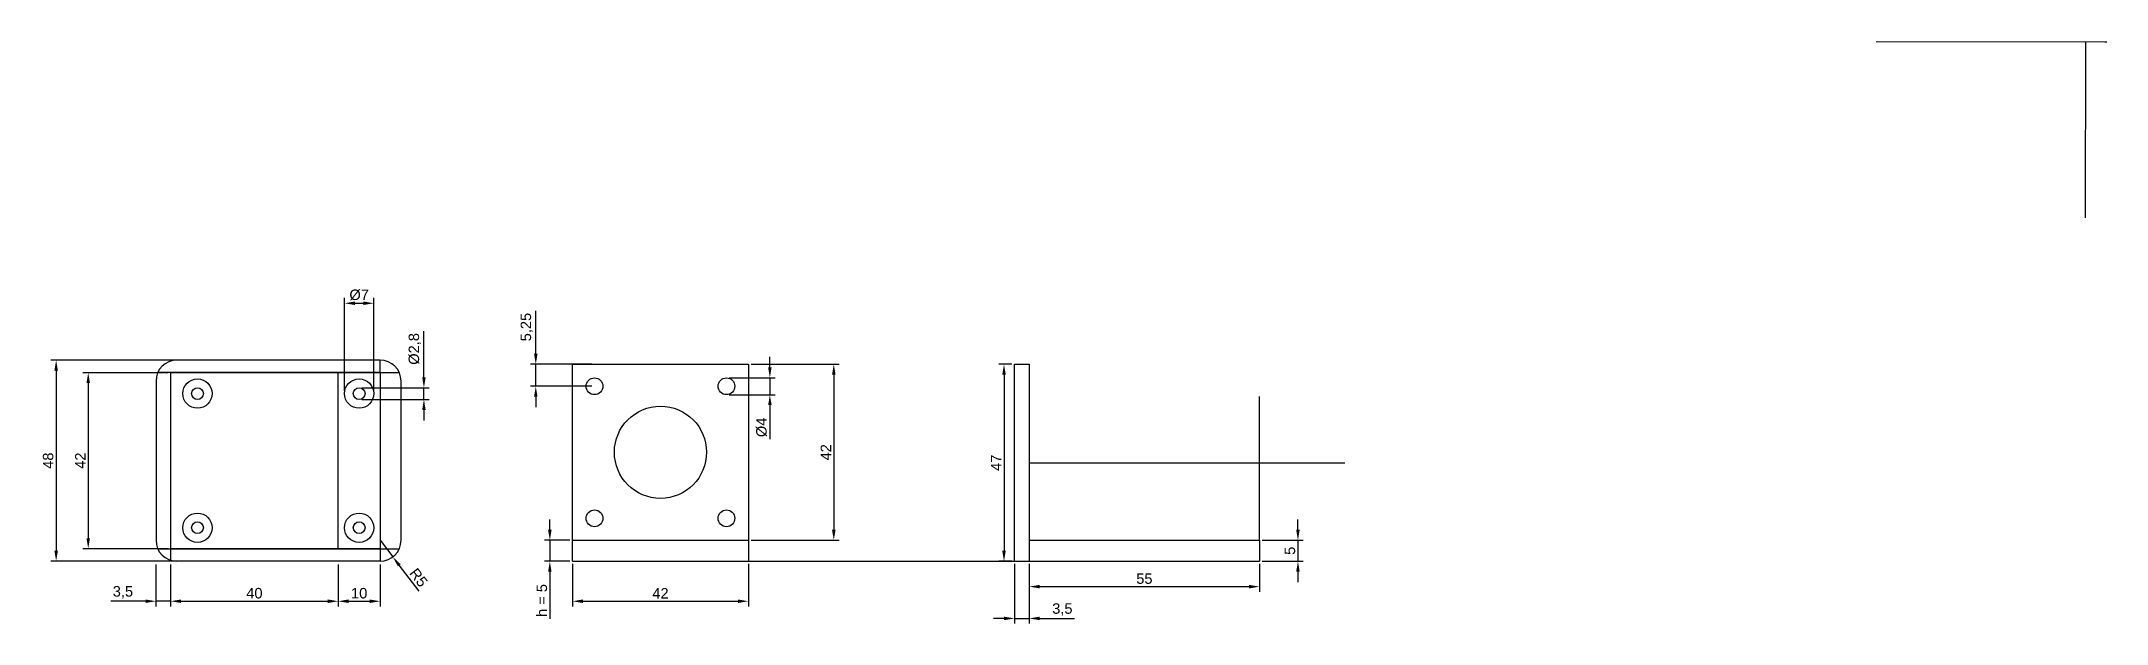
# Model space of a CAD drawing. Header units: millimetres. Extents: x 11 to 504, y 17 to 156.
import ezdxf

# ---------------------------------------------------------------- set-up
doc = ezdxf.new("R2010")
doc.units = ezdxf.units.MM
doc.styles.get("Standard").update_dxf_attribs({"font": 'arial.ttf'})
doc.dimstyles.new('ISO-25', dxfattribs={"dimtxt": 2.5, "dimasz": 2.5, "dimexe": 1.25, "dimexo": 0.625, "dimtad": 1, "dimtxsty": 'Standard', "dimcen": 2.5, "dimadec": 0, "dimazin": 0, "dimtfac": 1, "dimtmove": 0, "dimatfit": 3, "dimfxl": 1, "dimarcsym": 0})

# ---------------------------------------------------------------- blocks, each defined once
blk = doc.blocks.new('*D1')
at = {"color": 0, "lineweight": -2, "transparency": 16777216}
for p, q in [((38.38, 31), (38.38, 20.98)), ((41.88, 31), (41.88, 20.98)), ((35.88, 22.23), (27.57, 22.23)), ((41.88, 22.23), (38.38, 22.23)), ((44.38, 22.23), (46.88, 22.23))]:
    blk.add_line(p, q, dxfattribs=at)
at = {"color": 0, "transparency": 16777216}
for points in [[(35.88, 22.65), (35.88, 21.81), (38.38, 22.23)], [(44.38, 22.65), (44.38, 21.81), (41.88, 22.23)]]:
    blk.add_solid(points, dxfattribs=at)
at = {"layer": 'Defpoints', "color": 0, "transparency": 16777216}
for p in [(38.38, 31.63), (41.88, 31.63), (41.88, 22.23)]:
    blk.add_point(p, dxfattribs=at)
at = {"color": 0, "transparency": 16777216, "insert": (30.48, 24.36), "char_height": 2.5, "attachment_point": 5}
blk.add_mtext('3,5', dxfattribs=at)
blk = doc.blocks.new('*D2')
at = {"color": 0, "lineweight": -2, "transparency": 16777216}
for p, q in [((41.88, 31), (41.88, 20.98)), ((81.88, 31), (81.88, 20.98)), ((44.38, 22.23), (79.38, 22.23))]:
    blk.add_line(p, q, dxfattribs=at)
at = {"color": 0, "transparency": 16777216}
for points in [[(44.38, 22.65), (44.38, 21.81), (41.88, 22.23)], [(79.38, 22.65), (79.38, 21.81), (81.88, 22.23)]]:
    blk.add_solid(points, dxfattribs=at)
at = {"layer": 'Defpoints', "color": 0, "transparency": 16777216}
for p in [(41.88, 31.63), (81.88, 31.63), (81.88, 22.23)]:
    blk.add_point(p, dxfattribs=at)
at = {"color": 0, "transparency": 16777216, "insert": (61.88, 24.13), "char_height": 2.5, "attachment_point": 5}
blk.add_mtext('40', dxfattribs=at)
blk = doc.blocks.new('*D3')
at = {"color": 0, "lineweight": -2, "transparency": 16777216}
for p, q in [((81.88, 31), (81.88, 20.98)), ((91.89, 31), (91.89, 20.98)), ((84.38, 22.23), (89.39, 22.23))]:
    blk.add_line(p, q, dxfattribs=at)
at = {"color": 0, "transparency": 16777216}
for points in [[(84.38, 22.65), (84.38, 21.81), (81.88, 22.23)], [(89.39, 22.65), (89.39, 21.81), (91.89, 22.23)]]:
    blk.add_solid(points, dxfattribs=at)
at = {"layer": 'Defpoints', "color": 0, "transparency": 16777216}
for p in [(81.88, 31.63), (91.89, 31.63), (91.89, 22.23)]:
    blk.add_point(p, dxfattribs=at)
at = {"color": 0, "transparency": 16777216, "insert": (86.89, 24.13), "char_height": 2.5, "attachment_point": 5}
blk.add_mtext('10', dxfattribs=at)
blk = doc.blocks.new('*D4')
at = {"color": 0, "lineweight": -2, "transparency": 16777216}
for p, q in [((83.39, 72.4), (83.39, 94.59)), ((90.39, 72.4), (90.39, 94.59)), ((85.89, 93.34), (87.89, 93.34))]:
    blk.add_line(p, q, dxfattribs=at)
at = {"color": 0, "transparency": 16777216}
for points in [[(85.89, 93.75), (85.89, 92.92), (83.39, 93.34)], [(87.89, 93.75), (87.89, 92.92), (90.39, 93.34)]]:
    blk.add_solid(points, dxfattribs=at)
at = {"layer": 'Defpoints', "color": 0, "transparency": 16777216}
for p in [(90.39, 93.34), (83.39, 71.77), (90.39, 71.77)]:
    blk.add_point(p, dxfattribs=at)
at = {"color": 0, "transparency": 16777216, "insert": (86.89, 95.31), "char_height": 2.5, "attachment_point": 5}
blk.add_mtext('%%C7', dxfattribs=at)
blk = doc.blocks.new('*D5')
at = {"color": 0, "lineweight": -2, "transparency": 16777216}
for p, q in [((91.89, 36.77), (94.93, 32.8)), ((101.19, 24.62), (96.45, 30.82))]:
    blk.add_line(p, q, dxfattribs=at)
at = {"color": 0, "transparency": 16777216}
blk.add_solid([(96.78, 31.07), (96.12, 30.56), (94.93, 32.8)], dxfattribs=at)
at = {"layer": 'Defpoints', "color": 0, "transparency": 16777216}
for p in [(91.89, 36.77), (94.93, 32.8)]:
    blk.add_point(p, dxfattribs=at)
at = {"color": 0, "transparency": 16777216, "insert": (101.08, 27.88), "char_height": 2.5, "attachment_point": 5, "rotation": 307.4315}
blk.add_mtext('R5', dxfattribs=at)
blk = doc.blocks.new('*D6')
at = {"color": 0, "lineweight": -2, "transparency": 16777216}
for p, q in [((102.35, 75.67), (102.35, 86.7)), ((87.51, 73.17), (103.6, 73.17)), ((87.51, 70.37), (103.6, 70.37)), ((102.35, 70.37), (102.35, 73.17)), ((102.35, 67.87), (102.35, 65.37))]:
    blk.add_line(p, q, dxfattribs=at)
at = {"color": 0, "transparency": 16777216}
for points in [[(101.94, 75.67), (102.77, 75.67), (102.35, 73.17)], [(101.94, 67.87), (102.77, 67.87), (102.35, 70.37)]]:
    blk.add_solid(points, dxfattribs=at)
at = {"layer": 'Defpoints', "color": 0, "transparency": 16777216}
for p in [(86.89, 73.17), (86.89, 70.37), (102.35, 73.17)]:
    blk.add_point(p, dxfattribs=at)
at = {"color": 0, "transparency": 16777216, "insert": (100.18, 82.44), "char_height": 2.5, "attachment_point": 5, "rotation": 90}
blk.add_mtext('%%C2,8', dxfattribs=at)
blk = doc.blocks.new('*D7')
at = {"color": 0, "lineweight": -2, "transparency": 16777216}
for p, q in [((41.26, 76.77), (20.95, 76.77)), ((22.2, 74.27), (22.2, 37.27)), ((41.26, 34.77), (20.95, 34.77))]:
    blk.add_line(p, q, dxfattribs=at)
at = {"color": 0, "transparency": 16777216}
for points in [[(21.78, 74.27), (22.61, 74.27), (22.2, 76.77)], [(21.78, 37.27), (22.61, 37.27), (22.2, 34.77)]]:
    blk.add_solid(points, dxfattribs=at)
at = {"layer": 'Defpoints', "color": 0, "transparency": 16777216}
for p in [(41.88, 76.77), (22.2, 34.77), (41.88, 34.77)]:
    blk.add_point(p, dxfattribs=at)
at = {"color": 0, "transparency": 16777216, "insert": (20.32, 55.77), "char_height": 2.5, "attachment_point": 5, "rotation": 90}
blk.add_mtext('42', dxfattribs=at)
blk = doc.blocks.new('*D8')
at = {"color": 0, "lineweight": -2, "transparency": 16777216}
for p, q in [((67.01, 79.77), (13.29, 79.77)), ((14.54, 77.27), (14.54, 34.27)), ((67.01, 31.77), (13.29, 31.77))]:
    blk.add_line(p, q, dxfattribs=at)
at = {"color": 0, "transparency": 16777216}
for points in [[(14.12, 77.27), (14.96, 77.27), (14.54, 79.77)], [(14.12, 34.27), (14.96, 34.27), (14.54, 31.77)]]:
    blk.add_solid(points, dxfattribs=at)
at = {"layer": 'Defpoints', "color": 0, "transparency": 16777216}
for p in [(67.64, 79.77), (14.54, 31.77), (67.64, 31.77)]:
    blk.add_point(p, dxfattribs=at)
at = {"color": 0, "transparency": 16777216, "insert": (12.64, 55.77), "char_height": 2.5, "attachment_point": 5, "rotation": 90}
blk.add_mtext('48', dxfattribs=at)
blk = doc.blocks.new('*D9')
at = {"color": 0, "lineweight": -2, "transparency": 16777216}
for p, q in [((137.83, 31.15), (137.83, 20.98)), ((179.83, 31.15), (179.83, 20.98)), ((140.33, 22.23), (177.33, 22.23))]:
    blk.add_line(p, q, dxfattribs=at)
at = {"color": 0, "transparency": 16777216}
for points in [[(140.33, 22.65), (140.33, 21.81), (137.83, 22.23)], [(177.33, 22.65), (177.33, 21.81), (179.83, 22.23)]]:
    blk.add_solid(points, dxfattribs=at)
at = {"layer": 'Defpoints', "color": 0, "transparency": 16777216}
for p in [(137.83, 31.77), (179.83, 31.77), (179.83, 22.23)]:
    blk.add_point(p, dxfattribs=at)
at = {"color": 0, "transparency": 16777216, "insert": (158.83, 24.11), "char_height": 2.5, "attachment_point": 5}
blk.add_mtext('42', dxfattribs=at)
blk = doc.blocks.new('*D10')
at = {"color": 0, "lineweight": -2, "transparency": 16777216}
for p, q in [((180.46, 78.77), (201.47, 78.77)), ((200.22, 76.27), (200.22, 39.27)), ((180.46, 36.77), (201.47, 36.77))]:
    blk.add_line(p, q, dxfattribs=at)
at = {"color": 0, "transparency": 16777216}
for points in [[(199.8, 76.27), (200.64, 76.27), (200.22, 78.77)], [(199.8, 39.27), (200.64, 39.27), (200.22, 36.77)]]:
    blk.add_solid(points, dxfattribs=at)
at = {"layer": 'Defpoints', "color": 0, "transparency": 16777216}
for p in [(179.83, 78.77), (179.83, 36.77), (200.22, 36.77)]:
    blk.add_point(p, dxfattribs=at)
at = {"color": 0, "transparency": 16777216, "insert": (198.34, 57.77), "char_height": 2.5, "attachment_point": 5, "rotation": 90}
blk.add_mtext('42', dxfattribs=at)
blk = doc.blocks.new('*D11')
at = {"color": 0, "lineweight": -2, "transparency": 16777216}
for p, q in [((132.42, 39.27), (132.42, 41.77)), ((137.21, 36.77), (131.17, 36.77)), ((132.42, 36.77), (132.42, 31.77)), ((137.21, 31.77), (131.17, 31.77)), ((132.42, 29.27), (132.42, 18.03))]:
    blk.add_line(p, q, dxfattribs=at)
at = {"color": 0, "transparency": 16777216}
for points in [[(132, 39.27), (132.83, 39.27), (132.42, 36.77)], [(132, 29.27), (132.83, 29.27), (132.42, 31.77)]]:
    blk.add_solid(points, dxfattribs=at)
at = {"layer": 'Defpoints', "color": 0, "transparency": 16777216}
for p in [(137.83, 36.77), (132.42, 31.77), (137.83, 31.77)]:
    blk.add_point(p, dxfattribs=at)
at = {"color": 0, "transparency": 16777216, "insert": (130.52, 22.4), "char_height": 2.5, "attachment_point": 5, "rotation": 90}
blk.add_mtext('h = 5', dxfattribs=at)
blk = doc.blocks.new('*D12')
at = {"color": 0, "lineweight": -2, "transparency": 16777216}
for p, q in [((184.95, 78.02), (184.95, 80.52)), ((175.21, 75.52), (186.2, 75.52)), ((184.95, 75.52), (184.95, 71.52)), ((175.21, 71.52), (186.2, 71.52)), ((184.95, 69.02), (184.95, 60.92))]:
    blk.add_line(p, q, dxfattribs=at)
at = {"color": 0, "transparency": 16777216}
for points in [[(184.54, 78.02), (185.37, 78.02), (184.95, 75.52)], [(184.54, 69.02), (185.37, 69.02), (184.95, 71.52)]]:
    blk.add_solid(points, dxfattribs=at)
at = {"layer": 'Defpoints', "color": 0, "transparency": 16777216}
for p in [(174.58, 75.52), (174.58, 71.52), (184.95, 71.52)]:
    blk.add_point(p, dxfattribs=at)
at = {"color": 0, "transparency": 16777216, "insert": (182.98, 63.72), "char_height": 2.5, "attachment_point": 5, "rotation": 90}
blk.add_mtext('%%C4', dxfattribs=at)
blk = doc.blocks.new('*D13')
at = {"color": 0, "lineweight": -2, "transparency": 16777216}
for p, q in [((129.06, 81.27), (129.06, 91.53)), ((142.46, 78.77), (127.81, 78.77)), ((129.06, 73.52), (129.06, 78.77)), ((142.46, 73.52), (127.81, 73.52)), ((129.06, 71.02), (129.06, 68.52))]:
    blk.add_line(p, q, dxfattribs=at)
at = {"color": 0, "transparency": 16777216}
for points in [[(128.64, 81.27), (129.48, 81.27), (129.06, 78.77)], [(128.64, 71.02), (129.48, 71.02), (129.06, 73.52)]]:
    blk.add_solid(points, dxfattribs=at)
at = {"layer": 'Defpoints', "color": 0, "transparency": 16777216}
for p in [(129.06, 78.77), (143.08, 78.77), (143.08, 73.52)]:
    blk.add_point(p, dxfattribs=at)
at = {"color": 0, "transparency": 16777216, "insert": (126.93, 87.65), "char_height": 2.5, "attachment_point": 5, "rotation": 90}
blk.add_mtext('5,25', dxfattribs=at)
blk = doc.blocks.new('*D14')
at = {"color": 0, "lineweight": -2, "transparency": 16777216}
for p, q in [((243.38, 31.15), (243.38, 16.88)), ((246.88, 31.15), (246.88, 16.88)), ((240.88, 18.13), (238.38, 18.13)), ((243.38, 18.13), (246.88, 18.13)), ((249.38, 18.13), (257.7, 18.13))]:
    blk.add_line(p, q, dxfattribs=at)
at = {"color": 0, "transparency": 16777216}
for points in [[(240.88, 18.54), (240.88, 17.71), (243.38, 18.13)], [(249.38, 18.54), (249.38, 17.71), (246.88, 18.13)]]:
    blk.add_solid(points, dxfattribs=at)
at = {"layer": 'Defpoints', "color": 0, "transparency": 16777216}
for p in [(243.38, 31.77), (246.88, 31.77), (246.88, 18.13)]:
    blk.add_point(p, dxfattribs=at)
at = {"color": 0, "transparency": 16777216, "insert": (254.79, 20.25), "char_height": 2.5, "attachment_point": 5}
blk.add_mtext('3,5', dxfattribs=at)
blk = doc.blocks.new('*D15')
at = {"color": 0, "lineweight": -2, "transparency": 16777216}
for p, q in [((246.88, 31.15), (246.88, 24.46)), ((301.88, 31.15), (301.88, 24.46)), ((249.38, 25.71), (299.38, 25.71))]:
    blk.add_line(p, q, dxfattribs=at)
at = {"color": 0, "transparency": 16777216}
for points in [[(249.38, 26.13), (249.38, 25.29), (246.88, 25.71)], [(299.38, 26.13), (299.38, 25.29), (301.88, 25.71)]]:
    blk.add_solid(points, dxfattribs=at)
at = {"layer": 'Defpoints', "color": 0, "transparency": 16777216}
for p in [(246.88, 31.77), (301.88, 31.77), (301.88, 25.71)]:
    blk.add_point(p, dxfattribs=at)
at = {"color": 0, "transparency": 16777216, "insert": (274.38, 27.61), "char_height": 2.5, "attachment_point": 5}
blk.add_mtext('55', dxfattribs=at)
blk = doc.blocks.new('*D16')
at = {"color": 0, "lineweight": -2, "transparency": 16777216}
for p, q in [((311.04, 39.27), (311.04, 41.77)), ((302.51, 36.77), (312.29, 36.77)), ((311.04, 36.77), (311.04, 31.77)), ((302.51, 31.77), (312.29, 31.77)), ((311.04, 29.27), (311.04, 26.77))]:
    blk.add_line(p, q, dxfattribs=at)
at = {"color": 0, "transparency": 16777216}
for points in [[(310.62, 39.27), (311.46, 39.27), (311.04, 36.77)], [(310.62, 29.27), (311.46, 29.27), (311.04, 31.77)]]:
    blk.add_solid(points, dxfattribs=at)
at = {"layer": 'Defpoints', "color": 0, "transparency": 16777216}
for p in [(301.88, 36.77), (301.88, 31.77), (311.04, 31.77)]:
    blk.add_point(p, dxfattribs=at)
at = {"color": 0, "transparency": 16777216, "insert": (309.14, 34.27), "char_height": 2.5, "attachment_point": 5, "rotation": 90}
blk.add_mtext('5', dxfattribs=at)
blk = doc.blocks.new('*D17')
at = {"color": 0, "lineweight": -2, "transparency": 16777216}
for p, q in [((242.76, 78.77), (239.61, 78.77)), ((240.86, 76.27), (240.86, 34.27)), ((242.76, 31.77), (239.61, 31.77))]:
    blk.add_line(p, q, dxfattribs=at)
at = {"color": 0, "transparency": 16777216}
for points in [[(240.44, 76.27), (241.28, 76.27), (240.86, 78.77)], [(240.44, 34.27), (241.28, 34.27), (240.86, 31.77)]]:
    blk.add_solid(points, dxfattribs=at)
at = {"layer": 'Defpoints', "color": 0, "transparency": 16777216}
for p in [(243.38, 78.77), (240.86, 31.77), (243.38, 31.77)]:
    blk.add_point(p, dxfattribs=at)
at = {"color": 0, "transparency": 16777216, "insert": (238.98, 55.27), "char_height": 2.5, "attachment_point": 5, "rotation": 90}
blk.add_mtext('47', dxfattribs=at)

msp = doc.modelspace()

# ---------------------------------------------------------------- linework, layer by layer
at = {"extrusion": (-6.5471e-18, -1.2229e-16, -1)}
for p, q in [((449.139, 155.836), (503.726, 155.713)), ((499.049, 113.724), (499.143, 155.724)), ((503.726, 155.713), (504.143, 155.712))]:
    msp.add_line(p, q, dxfattribs=at)
for p, q in [((91.889, 79.772), (43.385, 79.772)), ((91.885, 76.772), (91.885, 79.772)), ((38.385, 74.772), (38.385, 36.772)), ((91.889, 76.772), (38.802, 76.772)), ((41.885, 34.772), (41.885, 76.772)), ((91.889, 76.772), (41.885, 76.772)), ((41.885, 76.772), (96.472, 76.772)), ((81.885, 34.772), (81.885, 76.772)), ((91.885, 76.772), (91.889, 34.772)), ((96.889, 36.772), (96.889, 74.772)), ((137.834, 36.772), (137.834, 78.772)), ((137.834, 78.772), (179.834, 78.772)), ((137.834, 78.772), (143.084, 78.772)), ((179.834, 78.772), (179.834, 36.772)), ((243.383, 31.772), (243.383, 78.772)), ((243.383, 78.772), (246.883, 78.772)), ((246.883, 78.772), (246.883, 31.772)), ((301.883, 36.772), (301.883, 71.081)), ((246.883, 55.272), (322.222, 55.272)), ((38.802, 34.772), (91.889, 34.772)), ((91.889, 34.772), (41.885, 34.772)), ((41.885, 34.772), (96.472, 34.772)), ((41.885, 32.003), (41.885, 34.772)), ((91.885, 34.772), (91.885, 31.772)), ((137.834, 31.772), (137.834, 36.772)), ((137.834, 36.772), (179.834, 36.772)), ((179.834, 36.772), (179.834, 31.772)), ((246.883, 36.772), (301.883, 36.772)), ((301.883, 36.772), (301.883, 31.772)), ((91.889, 31.772), (43.385, 31.772)), ((91.885, 31.772), (91.889, 31.772)), ((137.834, 31.772), (179.834, 31.772)), ((179.834, 31.772), (301.883, 31.772))]:
    msp.add_line(p, q)
for centre, radius in [((48.287, 71.772), 3.5), ((86.887, 71.772), 3.5), ((143.084, 73.522), 2), ((174.584, 73.522), 2), ((48.287, 71.772), 1.4), ((86.887, 71.772), 1.4), ((158.834, 57.772), 11), ((48.287, 39.772), 3.5), ((48.287, 39.772), 1.4), ((86.887, 39.772), 3.5), ((86.887, 39.772), 1.4), ((143.084, 42.022), 2), ((174.584, 42.022), 2)]:
    msp.add_circle(centre, radius)
for centre, start, end in [((43.385, 74.772), 90, 180), ((91.889, 74.772), 0, 90), ((43.385, 36.772), 180, 270), ((91.889, 36.772), 270, 0)]:
    msp.add_arc(centre, 5, start, end)

# ---------------------------------------------------------------- dimensions: what is measured, and where the dimension line sits
dim = msp.add_linear_dim(base=(90.387, 93.335), p1=(83.387, 71.772), p2=(90.387, 71.772), text='%%C<>', dimstyle='ISO-25')
dim.commit()
dim.dimension.update_dxf_attribs({"geometry": '*D4', "text_midpoint": (86.887, 93.335), "dimtype": 160})
for base, p1, p2, picture, middle in [((129.059, 78.772), (143.084, 73.522), (143.084, 78.772), '*D13', (126.931, 87.654)), ((14.539, 31.772), (67.637, 79.772), (67.637, 31.772), '*D8', (12.638, 55.772)), ((22.197, 34.772), (41.885, 76.772), (41.885, 34.772), '*D7', (20.316, 55.772)), ((200.221, 36.772), (179.834, 78.772), (179.834, 36.772), '*D10', (198.341, 57.772)), ((240.859, 31.772), (243.383, 78.772), (243.383, 31.772), '*D17', (238.984, 55.272)), ((311.04, 31.772), (301.883, 36.772), (301.883, 31.772), '*D16', (309.144, 34.272))]:
    dim = msp.add_linear_dim(base=base, p1=p1, p2=p2, angle=90, dimstyle='ISO-25')
    dim.commit()
    dim.dimension.update_dxf_attribs({"geometry": picture, "text_midpoint": middle})
for base, p1, p2, text, picture, middle in [((102.352, 73.172), (86.887, 70.372), (86.887, 73.172), '%%C<>', '*D6', (100.184, 82.436)), ((184.953, 71.522), (174.584, 75.522), (174.584, 71.522), '%%C<>', '*D12', (182.981, 63.723)), ((132.416, 31.772), (137.834, 36.772), (137.834, 31.772), 'h = <>', '*D11', (130.519, 22.4))]:
    dim = msp.add_linear_dim(base=base, p1=p1, p2=p2, angle=90, text=text, dimstyle='ISO-25')
    dim.commit()
    dim.dimension.update_dxf_attribs({"geometry": picture, "text_midpoint": middle})
dim = msp.add_radius_dim(center=(91.889, 36.772), mpoint=(94.928, 32.802), dimstyle='ISO-25')
dim.commit()
dim.dimension.update_dxf_attribs({"geometry": '*D5', "text_midpoint": (101.084, 27.88)})
dim = msp.add_linear_dim(base=(41.885, 22.229), p1=(38.385, 31.625), p2=(41.885, 31.625), dimstyle='ISO-25')
dim.commit()
dim.dimension.update_dxf_attribs({"geometry": '*D1', "text_midpoint": (30.475, 22.229), "dimtype": 160})
for base, p1, p2, picture, middle in [((81.885, 22.229), (41.885, 31.625), (81.885, 31.625), '*D2', (61.885, 24.131)), ((91.889, 22.229), (81.885, 31.625), (91.889, 31.625), '*D3', (86.887, 24.131)), ((179.834, 22.229), (137.834, 31.772), (179.834, 31.772), '*D9', (158.834, 24.109)), ((246.883, 18.125), (243.383, 31.772), (246.883, 31.772), '*D14', (254.792, 20.253)), ((301.883, 25.711), (246.883, 31.772), (301.883, 31.772), '*D15', (274.383, 27.607))]:
    dim = msp.add_linear_dim(base=base, p1=p1, p2=p2, dimstyle='ISO-25')
    dim.commit()
    dim.dimension.update_dxf_attribs({"geometry": picture, "text_midpoint": middle})

doc.saveas('drawing.dxf')
